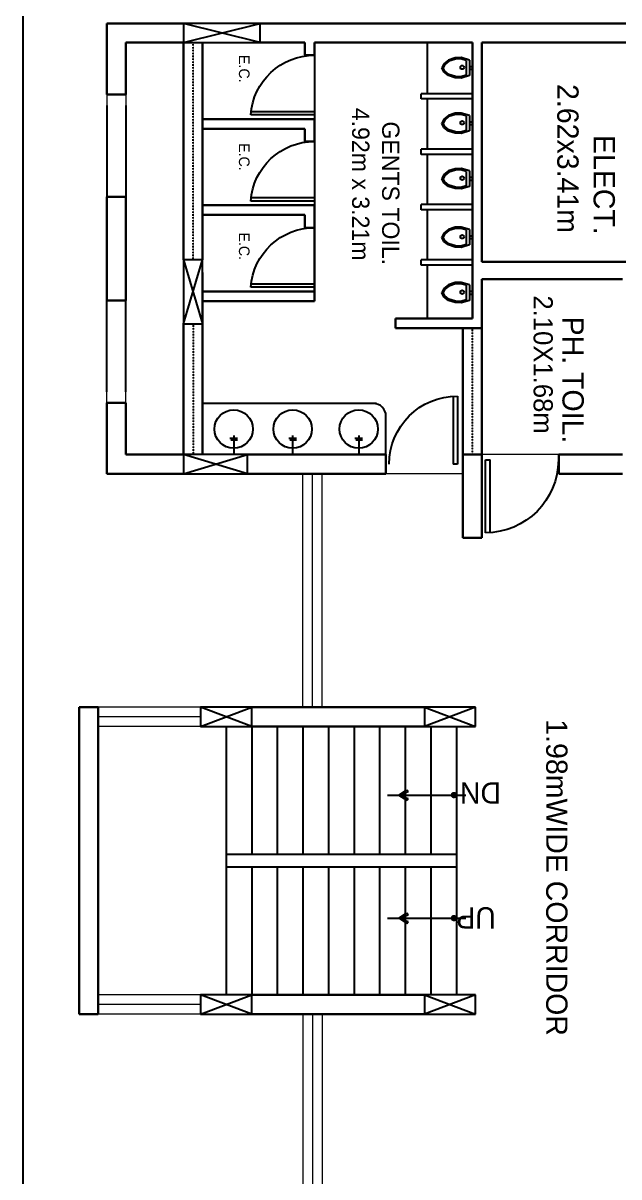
# Model space of a CAD drawing. Header units: millimetres. Extents: x 148480 to 578986, y 39883 to 155062.
# Drawn here: x 217004 to 224109, y 98393 to 112159 of the extents above; entities that cross this region are included whole.
import ezdxf

# ---------------------------------------------------------------- set-up
doc = ezdxf.new("R2010")
doc.units = ezdxf.units.MM
doc.linetypes.add('CENTER', pattern=[2, 1.25, -0.25, 0.25, -0.25])
doc.linetypes.add('HIDDEN', pattern=[0.375, 0.25, -0.125])
for name, color, linetype in [('1', 8, 'Continuous'), ('15', 9, 'Continuous'), ('20', 5, 'Continuous'), ('CEN', 252, 'CENTER'), ('CONC-WALL', 1, 'Continuous'), ('doors', 9, 'Continuous'), ('fittings', 9, 'Continuous'), ('Layer4', 6, 'Continuous'), ('lines', 13, 'Continuous'), ('TEXT', 250, 'Continuous'), ('TOI', 143, 'Continuous')]:
    doc.layers.add(name, color=color, linetype=linetype)
doc.layers.add('glass', color=7, linetype='Continuous', lineweight=0, true_color=0x0000d6)
doc.styles.add('cg', font='GOTHIC.TTF', dxfattribs={"height": 0.5})

# ---------------------------------------------------------------- blocks, each defined once
blk = doc.blocks.new('GFC1')
at = {"color": 8}
for p, q in [((294118, 103935), (294211, 103998)), ((294118, 103935), (294211, 103998)), ((294118, 103935), (294228, 103976)), ((294118, 103935), (294228, 103976)), ((294118, 103935), (294228, 103894)), ((294118, 103935), (294211, 103873)), ((294118, 103935), (294228, 103894)), ((294118, 103935), (294211, 103873)), ((294211, 103998), (294228, 103976)), ((294211, 103998), (294228, 103976)), ((294211, 103873), (294228, 103894)), ((294211, 103873), (294228, 103894)), ((294118, 102467), (294211, 102529)), ((294118, 102467), (294211, 102529)), ((294118, 102467), (294228, 102507)), ((294118, 102467), (294228, 102507)), ((294118, 102467), (294228, 102426)), ((294118, 102467), (294211, 102404)), ((294118, 102467), (294228, 102426)), ((294118, 102467), (294211, 102404)), ((294211, 102529), (294228, 102507)), ((294211, 102529), (294228, 102507)), ((294211, 102404), (294228, 102426)), ((294211, 102404), (294228, 102426))]:
    blk.add_line(p, q, dxfattribs=at)
at = {"layer": '1', "color": 8, "linetype": 'Continuous'}
for p, q in [((294460, 112303), (294460, 112907)), ((294460, 112303), (294460, 112907)), ((294460, 111642), (294460, 112240)), ((294460, 111642), (294460, 112240)), ((294460, 110982), (294460, 111579)), ((294460, 110982), (294460, 111579)), ((294460, 110321), (294460, 110918)), ((294460, 110321), (294460, 110918)), ((294460, 109622), (294460, 110257)), ((294460, 109622), (294460, 110257))]:
    blk.add_line(p, q, dxfattribs=at)
at = {"layer": '1', "color": 8, "ltscale": 5}
for p, q in [((293113, 112762), (293113, 111999)), ((293113, 112762), (293113, 111999)), ((293113, 111734), (293113, 110971)), ((293113, 111734), (293113, 110971))]:
    blk.add_line(p, q, dxfattribs=at)
at = {"layer": '15', "color": 8, "linetype": 'Continuous'}
for p, q in [((290635, 112164), (290635, 110944)), ((290635, 112164), (290635, 110944)), ((290863, 112164), (290863, 110944)), ((290863, 112164), (290863, 110944)), ((290635, 108747), (290635, 109967)), ((290635, 108747), (290635, 109967)), ((290863, 108747), (290863, 109967)), ((290863, 108747), (290863, 109967)), ((292148, 108224), (292148, 107997)), ((292148, 108224), (292148, 107997)), ((292851, 108224), (292851, 107997)), ((292851, 108224), (292851, 107997)), ((293639, 108224), (293639, 107997)), ((293639, 108224), (293639, 107997)), ((292103, 108194), (292194, 108194)), ((292103, 108194), (292194, 108194)), ((292114, 108175), (292192, 108175)), ((292114, 108175), (292192, 108175)), ((292806, 108194), (292897, 108194)), ((292806, 108194), (292897, 108194)), ((292817, 108175), (292895, 108175)), ((292817, 108175), (292895, 108175)), ((293594, 108194), (293685, 108194)), ((293594, 108194), (293685, 108194)), ((293605, 108175), (293683, 108175)), ((293605, 108175), (293683, 108175))]:
    blk.add_line(p, q, dxfattribs=at)
for centre in [(292148, 108302), (292148, 108302), (292851, 108302), (292851, 108302), (293639, 108302), (293639, 108302)]:
    blk.add_circle(centre, 229, dxfattribs=at)
at = {"layer": '20', "color": 8, "linetype": 'HIDDEN', "ltscale": 0.2}
for p, q in [((291664, 110321), (291664, 112913)), ((291664, 110321), (291664, 112913)), ((291664, 109558), (291664, 107997)), ((291664, 109558), (291664, 107997)), ((294994, 107997), (294994, 109507)), ((294994, 107997), (294994, 109507))]:
    blk.add_line(p, q, dxfattribs=at)
at = {"layer": '20', "color": 8, "linetype": 'Continuous'}
for p, q in [((294994, 112303), (294384, 112303)), ((294384, 112240), (294384, 112303)), ((294384, 112240), (294384, 112303)), ((294994, 112303), (294384, 112303)), ((294994, 112240), (294384, 112240)), ((294994, 112240), (294384, 112240)), ((294994, 111642), (294384, 111642)), ((294384, 111579), (294384, 111642)), ((294384, 111579), (294384, 111642)), ((294994, 111642), (294384, 111642)), ((294994, 111579), (294384, 111579)), ((294994, 111579), (294384, 111579)), ((294994, 110982), (294384, 110982)), ((294384, 110918), (294384, 110982)), ((294384, 110918), (294384, 110982)), ((294994, 110982), (294384, 110982)), ((294994, 110918), (294384, 110918)), ((294994, 110918), (294384, 110918)), ((294994, 110321), (294384, 110321)), ((294384, 110257), (294384, 110321)), ((294384, 110257), (294384, 110321)), ((294994, 110321), (294384, 110321)), ((294994, 110257), (294384, 110257)), ((294994, 110257), (294384, 110257))]:
    blk.add_line(p, q, dxfattribs=at)
at = {"layer": 'CEN', "color": 8, "linetype": 'Continuous'}
for p, q in [((292465, 112913), (291550, 113142)), ((291550, 112913), (292465, 113142)), ((292465, 113142), (291550, 113142)), ((291550, 113142), (291550, 112913)), ((292465, 112913), (291550, 113142)), ((291550, 112913), (292465, 113142)), ((292465, 113142), (291550, 113142)), ((291550, 113142), (291550, 112913)), ((292465, 112913), (291550, 113142)), ((291550, 112913), (292465, 113142)), ((292465, 113142), (291550, 113142)), ((291550, 113142), (291550, 112913)), ((292465, 112913), (291550, 113142)), ((291550, 112913), (292465, 113142)), ((292465, 113142), (291550, 113142)), ((291550, 113142), (291550, 112913)), ((292465, 112913), (292465, 113142)), ((292465, 112913), (292465, 113142)), ((292465, 112913), (292465, 113142)), ((292465, 112913), (292465, 113142)), ((291550, 112913), (292465, 112913)), ((291550, 112913), (292465, 112913)), ((291550, 112913), (292465, 112913)), ((291550, 112913), (292465, 112913)), ((291550, 109558), (291778, 110321)), ((291550, 110321), (291778, 109558)), ((291550, 110321), (291550, 109558)), ((291778, 110321), (291550, 110321)), ((291550, 109558), (291778, 110321)), ((291550, 110321), (291778, 109558)), ((291550, 110321), (291550, 109558)), ((291778, 110321), (291550, 110321)), ((291550, 109558), (291778, 110321)), ((291550, 110321), (291778, 109558)), ((291550, 110321), (291550, 109558)), ((291778, 110321), (291550, 110321)), ((291550, 109558), (291778, 110321)), ((291550, 110321), (291778, 109558)), ((291550, 110321), (291550, 109558)), ((291778, 110321), (291550, 110321)), ((291778, 109558), (291778, 110321)), ((291778, 109558), (291778, 110321)), ((291778, 109558), (291778, 110321)), ((291778, 109558), (291778, 110321)), ((291550, 109558), (291778, 109558)), ((291550, 109558), (291778, 109558)), ((291550, 109558), (291778, 109558)), ((291550, 109558), (291778, 109558)), ((292312, 107769), (291550, 107997)), ((291550, 107769), (292312, 107997)), ((292312, 107997), (291550, 107997)), ((291550, 107997), (291550, 107769)), ((292312, 107769), (291550, 107997)), ((291550, 107769), (292312, 107997)), ((292312, 107997), (291550, 107997)), ((291550, 107997), (291550, 107769)), ((292312, 107769), (291550, 107997)), ((291550, 107769), (292312, 107997)), ((292312, 107997), (291550, 107997)), ((291550, 107997), (291550, 107769)), ((292312, 107769), (291550, 107997)), ((291550, 107769), (292312, 107997)), ((292312, 107997), (291550, 107997)), ((291550, 107997), (291550, 107769)), ((292312, 107769), (292312, 107997)), ((292312, 107769), (292312, 107997)), ((292312, 107769), (292312, 107997)), ((292312, 107769), (292312, 107997)), ((291550, 107769), (292312, 107769)), ((291550, 107769), (292312, 107769)), ((291550, 107769), (292312, 107769)), ((291550, 107769), (292312, 107769)), ((292363, 104755), (291753, 104983)), ((291753, 104755), (292363, 104983)), ((292363, 104983), (291753, 104983)), ((291753, 104983), (291753, 104755)), ((292363, 104755), (291753, 104983)), ((291753, 104755), (292363, 104983)), ((292363, 104983), (291753, 104983)), ((291753, 104983), (291753, 104755)), ((292363, 104755), (292363, 104983)), ((292363, 104755), (292363, 104983)), ((294422, 104983), (295032, 104755)), ((295032, 104983), (294422, 104755)), ((295032, 104983), (294422, 104983)), ((294422, 104983), (294422, 104755)), ((294422, 104983), (295032, 104755)), ((295032, 104983), (294422, 104755)), ((295032, 104983), (294422, 104983)), ((294422, 104983), (294422, 104755)), ((295032, 104755), (295032, 104983)), ((295032, 104755), (295032, 104983)), ((291753, 104755), (292363, 104755)), ((291753, 104755), (292363, 104755)), ((294422, 104755), (295032, 104755)), ((294422, 104755), (295032, 104755)), ((292363, 101323), (291753, 101552)), ((291753, 101323), (292363, 101552)), ((292363, 101552), (291753, 101552)), ((291753, 101552), (291753, 101323)), ((292363, 101323), (291753, 101552)), ((291753, 101323), (292363, 101552)), ((292363, 101552), (291753, 101552)), ((291753, 101552), (291753, 101323)), ((292363, 101323), (292363, 101552)), ((292363, 101323), (292363, 101552)), ((294422, 101552), (295032, 101323)), ((295032, 101552), (294422, 101323)), ((295032, 101552), (294422, 101552)), ((294422, 101552), (294422, 101323)), ((294422, 101552), (295032, 101323)), ((295032, 101552), (294422, 101323)), ((295032, 101552), (294422, 101552)), ((294422, 101552), (294422, 101323)), ((295032, 101323), (295032, 101552)), ((295032, 101323), (295032, 101552)), ((291753, 101323), (292363, 101323)), ((291753, 101323), (292363, 101323)), ((294422, 101323), (295032, 101323)), ((294422, 101323), (295032, 101323))]:
    blk.add_line(p, q, dxfattribs=at)
at = {"layer": 'CONC-WALL', "color": 8, "linetype": 'Continuous', "lineweight": 30}
for p, q in [((290635, 113142), (290635, 112294)), ((290635, 113142), (290635, 112294)), ((291550, 113142), (290635, 113142)), ((291550, 113142), (290635, 113142)), ((291550, 113142), (290635, 113142)), ((291550, 113142), (290635, 113142)), ((291550, 113142), (290635, 113142)), ((291550, 113142), (290635, 113142)), ((291550, 113142), (290635, 113142)), ((291550, 113142), (290635, 113142)), ((290635, 113142), (290635, 112294)), ((290635, 113142), (290635, 112294)), ((298463, 113142), (292465, 113142)), ((298463, 113142), (292465, 113142)), ((290863, 112913), (290863, 112294)), ((290863, 112913), (290863, 112294)), ((291550, 112913), (290863, 112913)), ((290863, 112913), (290863, 112294)), ((290863, 112913), (290863, 112294)), ((291550, 110321), (291550, 112913)), ((291550, 110321), (291550, 112913)), ((291778, 110321), (291778, 112913)), ((291778, 110321), (291778, 112913)), ((292998, 112913), (292465, 112913)), ((292998, 112913), (292465, 112913)), ((292998, 112762), (292998, 112913)), ((292998, 112762), (292998, 112913)), ((294994, 112913), (293113, 112913)), ((293113, 112762), (293113, 112913)), ((293113, 112762), (293113, 112913)), ((294994, 112913), (293113, 112913)), ((294994, 112913), (294994, 109622)), ((294994, 112913), (294994, 109622)), ((298463, 112913), (295108, 112913)), ((295108, 112913), (295108, 110295)), ((295108, 112913), (295108, 110295)), ((298463, 112913), (295108, 112913)), ((292998, 112762), (293113, 112762)), ((292998, 112762), (293113, 112762)), ((290635, 112294), (290863, 112294)), ((290635, 112294), (290863, 112294)), ((290635, 112294), (290863, 112294)), ((290635, 112294), (290863, 112294)), ((291778, 111999), (293113, 111999)), ((291778, 111999), (293113, 111999)), ((293113, 111734), (293113, 111999)), ((293113, 111734), (293113, 111999)), ((291778, 111885), (292998, 111885)), ((291778, 111885), (292998, 111885)), ((292998, 111734), (292998, 111885)), ((292998, 111734), (292998, 111885)), ((293113, 111734), (292998, 111734)), ((293113, 111734), (292998, 111734)), ((290635, 111074), (290635, 109836)), ((290635, 111074), (290863, 111074)), ((290635, 111074), (290635, 109836)), ((290635, 111074), (290863, 111074)), ((290635, 111074), (290863, 111074)), ((290635, 111074), (290635, 109836)), ((290635, 111074), (290863, 111074)), ((290635, 111074), (290635, 109836)), ((290863, 111074), (290863, 109836)), ((290863, 111074), (290863, 109836)), ((290863, 111074), (290863, 109836)), ((290863, 111074), (290863, 109836)), ((293113, 110971), (291778, 110971)), ((293113, 110971), (291778, 110971)), ((293113, 110704), (293113, 110971)), ((293113, 110704), (293113, 110971)), ((292998, 110857), (291778, 110857)), ((292998, 110857), (291778, 110857)), ((292998, 110704), (292998, 110857)), ((292998, 110704), (292998, 110857)), ((293113, 110704), (292998, 110704)), ((293113, 110704), (292998, 110704)), ((293113, 110704), (293113, 109942)), ((293113, 110704), (293113, 109942)), ((297548, 110295), (295108, 110295)), ((297548, 110295), (295108, 110295)), ((291778, 107997), (291778, 110168)), ((291778, 107997), (291778, 110168)), ((295108, 110092), (295108, 109507)), ((296786, 110092), (295108, 110092)), ((296786, 110092), (295108, 110092)), ((295108, 110092), (295108, 109507)), ((293113, 109942), (291778, 109942)), ((293113, 109942), (291778, 109942)), ((293113, 109827), (293113, 109942)), ((293113, 109827), (293113, 109942)), ((290635, 109836), (290863, 109836)), ((290635, 109836), (290863, 109836)), ((290635, 109836), (290863, 109836)), ((290635, 109836), (290863, 109836)), ((293113, 109827), (291778, 109827)), ((293113, 109827), (291778, 109827)), ((294994, 109622), (294079, 109622)), ((294079, 109622), (294079, 109507)), ((294079, 109622), (294079, 109507)), ((294994, 109622), (294079, 109622)), ((291550, 107997), (291550, 109558)), ((291550, 107997), (291550, 109558)), ((295108, 109507), (294079, 109507)), ((295108, 109507), (294079, 109507)), ((294879, 107997), (294879, 109507)), ((294879, 107997), (294879, 109507)), ((295108, 107997), (295108, 109507)), ((295108, 107997), (295108, 109507)), ((290635, 108616), (290635, 107769)), ((290635, 108616), (290635, 107769)), ((290635, 108616), (290863, 108616)), ((290635, 108616), (290863, 108616)), ((290635, 108616), (290635, 107769)), ((290635, 108616), (290635, 107769)), ((290635, 108616), (290863, 108616)), ((290635, 108616), (290863, 108616)), ((290863, 108616), (290863, 107997)), ((290863, 108616), (290863, 107997)), ((290863, 108616), (290863, 107997)), ((290863, 108616), (290863, 107997)), ((291550, 107997), (290863, 107997)), ((291550, 107997), (290863, 107997)), ((291550, 107997), (290863, 107997)), ((291550, 107997), (290863, 107997)), ((293964, 107997), (292312, 107997)), ((293964, 107997), (292312, 107997)), ((293964, 107997), (293964, 107769)), ((293964, 107997), (293964, 107769)), ((294879, 107997), (294879, 107006)), ((295108, 107997), (294879, 107997)), ((295108, 107997), (294879, 107997)), ((294879, 107997), (294879, 107006)), ((295108, 107997), (295108, 107006)), ((295108, 107997), (295108, 107006)), ((296786, 107997), (296023, 107997)), ((296023, 107997), (296023, 107769)), ((296023, 107997), (296023, 107769)), ((296786, 107997), (296023, 107997)), ((291550, 107769), (290635, 107769)), ((291550, 107769), (290635, 107769)), ((291550, 107769), (290635, 107769)), ((291550, 107769), (290635, 107769)), ((293964, 107769), (292312, 107769)), ((293964, 107769), (292312, 107769)), ((296786, 107769), (296023, 107769)), ((296786, 107769), (296023, 107769)), ((294879, 107006), (295108, 107006)), ((294879, 107006), (295108, 107006)), ((290304, 104983), (290304, 101323)), ((290533, 104983), (290304, 104983)), ((290533, 104983), (290533, 101323)), ((294422, 104983), (292363, 104983)), ((294422, 104983), (292363, 104983)), ((290533, 104755), (290533, 101552)), ((294422, 104755), (292363, 104755)), ((294422, 104755), (292363, 104755)), ((294422, 101552), (292363, 101552)), ((294422, 101552), (292363, 101552)), ((290533, 101323), (290304, 101323)), ((294422, 101323), (292363, 101323)), ((294422, 101323), (292363, 101323))]:
    blk.add_line(p, q, dxfattribs=at)
at = {"layer": 'DEFPOINTS', "color": 8, "linetype": 'Continuous'}
blk.add_lwpolyline([(330909, 62387), (289637, 62387), (289637, 144737), (330909, 144737)], close=True, dxfattribs=at)
at = {"layer": 'doors', "color": 8, "linetype": 'Continuous'}
for p, q in [((293113, 112088), (292356, 112088)), ((293113, 112088), (292356, 112088)), ((293113, 112088), (293113, 112050)), ((293113, 112088), (293113, 112050)), ((293113, 112050), (292352, 112050)), ((293113, 112050), (292352, 112050)), ((293113, 111022), (292352, 111022)), ((293113, 111022), (292352, 111022)), ((293113, 111060), (292356, 111060)), ((293113, 111060), (292356, 111060)), ((293113, 111060), (293113, 111022)), ((293113, 111060), (293113, 111022)), ((293113, 109993), (292352, 109993)), ((293113, 109993), (292352, 109993)), ((293113, 110031), (292356, 110031)), ((293113, 110031), (292356, 110031)), ((293113, 110031), (293113, 109993)), ((293113, 110031), (293113, 109993)), ((294765, 108695), (294765, 107883)), ((294765, 108695), (294765, 107883)), ((294816, 108696), (294816, 107883)), ((294816, 108696), (294816, 107883)), ((295151, 107065), (295151, 107933)), ((295151, 107933), (295205, 107933)), ((295151, 107065), (295151, 107933)), ((295151, 107933), (295205, 107933)), ((295205, 107067), (295205, 107933)), ((295205, 107067), (295205, 107933)), ((294816, 107883), (294765, 107883)), ((294816, 107883), (294765, 107883))]:
    blk.add_line(p, q, dxfattribs=at)
at = {"layer": 'doors', "color": 8, "linetype": 'Continuous', "extrusion": (0, 0, -1)}
for centre, major_axis, start_param, end_param in [((293113, 111999), (0, 763), 4.779105, 6.283185), ((293113, 111999), (0, 763), 4.779105, 6.283185), ((293113, 110971), (0, 763), 4.779105, 6.283185), ((293113, 110971), (0, 763), 4.779105, 6.283185), ((293113, 109942), (0, 763), 4.779105, 6.283185), ((293113, 109942), (0, 763), 4.779105, 6.283185), ((294816, 107883), (-813, 0), 0, 1.570796), ((294816, 107883), (-813, 0), 0, 1.570796), ((294816, 107883), (-813, 0), 0, 1.570796), ((294816, 107883), (-813, 0), 0, 1.570796), ((295151, 107933), (868, 0), 0, 1.570796), ((295151, 107933), (868, 0), 0, 1.570796), ((295151, 107933), (868, 0), 0, 1.570796), ((295151, 107933), (868, 0), 0, 1.570796)]:
    blk.add_ellipse(centre, major_axis=major_axis, ratio=1, start_param=start_param, end_param=end_param, dxfattribs=at)
at = {"layer": 'fittings', "color": 8, "linetype": 'Continuous'}
for p, q in [((294653, 112661, -32), (294629, 112611, -32)), ((294653, 112661, -32), (294629, 112611, -32)), ((294653, 112562, -32), (294629, 112611, -32)), ((294653, 112562, -32), (294629, 112611, -32)), ((294666, 112650, -32), (294647, 112611, -32)), ((294666, 112650, -32), (294647, 112611, -32)), ((294666, 112572, -32), (294647, 112611, -32)), ((294666, 112572, -32), (294647, 112611, -32)), ((294708, 112704, -32), (294653, 112661, -32)), ((294708, 112704, -32), (294653, 112661, -32)), ((294715, 112689, -32), (294666, 112650, -32)), ((294715, 112689, -32), (294666, 112650, -32)), ((294789, 112730, -32), (294708, 112704, -32)), ((294789, 112730, -32), (294708, 112704, -32)), ((294792, 112714, -32), (294715, 112689, -32)), ((294792, 112714, -32), (294715, 112689, -32)), ((294859, 112733, -32), (294789, 112730, -32)), ((294859, 112733, -32), (294789, 112730, -32)), ((294857, 112717, -32), (294792, 112714, -32)), ((294857, 112717, -32), (294792, 112714, -32)), ((294920, 112698, -32), (294857, 112717, -32)), ((294920, 112698, -32), (294857, 112717, -32)), ((294958, 112704, -32), (294859, 112733, -32)), ((294958, 112704, -32), (294859, 112733, -32)), ((294920, 112698, -32), (294920, 112524, -32)), ((294920, 112698, -32), (294920, 112524, -32)), ((294958, 112704, -32), (294958, 112518, -32)), ((294958, 112704, -32), (294958, 112518, -32)), ((294958, 112627), (294994, 112627)), ((294958, 112627), (294994, 112627)), ((294708, 112518, -32), (294653, 112562, -32)), ((294708, 112518, -32), (294653, 112562, -32)), ((294715, 112533, -32), (294666, 112572, -32)), ((294715, 112533, -32), (294666, 112572, -32)), ((294789, 112492, -32), (294708, 112518, -32)), ((294789, 112492, -32), (294708, 112518, -32)), ((294792, 112508, -32), (294715, 112533, -32)), ((294792, 112508, -32), (294715, 112533, -32)), ((294859, 112489, -32), (294789, 112492, -32)), ((294859, 112489, -32), (294789, 112492, -32)), ((294857, 112505, -32), (294792, 112508, -32)), ((294857, 112505, -32), (294792, 112508, -32)), ((294920, 112524, -32), (294857, 112505, -32)), ((294920, 112524, -32), (294857, 112505, -32)), ((294958, 112518, -32), (294859, 112489, -32)), ((294958, 112518, -32), (294859, 112489, -32)), ((294958, 112595), (294994, 112595)), ((294958, 112595), (294994, 112595)), ((294789, 112069, -32), (294708, 112043, -32)), ((294789, 112069, -32), (294708, 112043, -32)), ((294859, 112072, -32), (294789, 112069, -32)), ((294859, 112072, -32), (294789, 112069, -32)), ((294958, 112043, -32), (294859, 112072, -32)), ((294958, 112043, -32), (294859, 112072, -32)), ((294653, 112000, -32), (294629, 111950, -32)), ((294653, 112000, -32), (294629, 111950, -32)), ((294653, 111901, -32), (294629, 111950, -32)), ((294653, 111901, -32), (294629, 111950, -32)), ((294666, 111989, -32), (294647, 111950, -32)), ((294666, 111989, -32), (294647, 111950, -32)), ((294666, 111911, -32), (294647, 111950, -32)), ((294666, 111911, -32), (294647, 111950, -32)), ((294708, 112043, -32), (294653, 112000, -32)), ((294708, 112043, -32), (294653, 112000, -32)), ((294715, 112029, -32), (294666, 111989, -32)), ((294715, 112029, -32), (294666, 111989, -32)), ((294792, 112053, -32), (294715, 112029, -32)), ((294792, 112053, -32), (294715, 112029, -32)), ((294857, 112056, -32), (294792, 112053, -32)), ((294857, 112056, -32), (294792, 112053, -32)), ((294920, 112037, -32), (294857, 112056, -32)), ((294920, 112037, -32), (294857, 112056, -32)), ((294920, 112037, -32), (294920, 111863, -32)), ((294920, 112037, -32), (294920, 111863, -32)), ((294958, 112043, -32), (294958, 111858, -32)), ((294958, 112043, -32), (294958, 111858, -32)), ((294958, 111967), (294994, 111967)), ((294958, 111967), (294994, 111967)), ((294958, 111934), (294994, 111934)), ((294958, 111934), (294994, 111934)), ((294708, 111857, -32), (294653, 111901, -32)), ((294708, 111857, -32), (294653, 111901, -32)), ((294715, 111872, -32), (294666, 111911, -32)), ((294715, 111872, -32), (294666, 111911, -32)), ((294789, 111831, -32), (294708, 111857, -32)), ((294789, 111831, -32), (294708, 111857, -32)), ((294792, 111847, -32), (294715, 111872, -32)), ((294792, 111847, -32), (294715, 111872, -32)), ((294859, 111828, -32), (294789, 111831, -32)), ((294859, 111828, -32), (294789, 111831, -32)), ((294857, 111845, -32), (294792, 111847, -32)), ((294857, 111845, -32), (294792, 111847, -32)), ((294920, 111863, -32), (294857, 111845, -32)), ((294920, 111863, -32), (294857, 111845, -32)), ((294958, 111858, -32), (294859, 111828, -32)), ((294958, 111858, -32), (294859, 111828, -32)), ((294708, 111382, -32), (294653, 111339, -32)), ((294708, 111382, -32), (294653, 111339, -32)), ((294789, 111408, -32), (294708, 111382, -32)), ((294789, 111408, -32), (294708, 111382, -32)), ((294792, 111392, -32), (294715, 111368, -32)), ((294792, 111392, -32), (294715, 111368, -32)), ((294859, 111411, -32), (294789, 111408, -32)), ((294859, 111411, -32), (294789, 111408, -32)), ((294857, 111395, -32), (294792, 111392, -32)), ((294857, 111395, -32), (294792, 111392, -32)), ((294920, 111376, -32), (294857, 111395, -32)), ((294920, 111376, -32), (294857, 111395, -32)), ((294958, 111382, -32), (294859, 111411, -32)), ((294958, 111382, -32), (294859, 111411, -32)), ((294920, 111376, -32), (294920, 111203, -32)), ((294920, 111376, -32), (294920, 111203, -32)), ((294958, 111382, -32), (294958, 111197, -32)), ((294958, 111382, -32), (294958, 111197, -32)), ((294653, 111339, -32), (294629, 111289, -32)), ((294653, 111339, -32), (294629, 111289, -32)), ((294653, 111240, -32), (294629, 111289, -32)), ((294653, 111240, -32), (294629, 111289, -32)), ((294666, 111328, -32), (294647, 111289, -32)), ((294666, 111328, -32), (294647, 111289, -32)), ((294666, 111250, -32), (294647, 111289, -32)), ((294666, 111250, -32), (294647, 111289, -32)), ((294708, 111197, -32), (294653, 111240, -32)), ((294708, 111197, -32), (294653, 111240, -32)), ((294715, 111368, -32), (294666, 111328, -32)), ((294715, 111368, -32), (294666, 111328, -32)), ((294715, 111211, -32), (294666, 111250, -32)), ((294715, 111211, -32), (294666, 111250, -32)), ((294958, 111306), (294994, 111306)), ((294958, 111306), (294994, 111306)), ((294958, 111273), (294994, 111273)), ((294958, 111273), (294994, 111273)), ((294789, 111170, -32), (294708, 111197, -32)), ((294789, 111170, -32), (294708, 111197, -32)), ((294792, 111187, -32), (294715, 111211, -32)), ((294792, 111187, -32), (294715, 111211, -32)), ((294859, 111167, -32), (294789, 111170, -32)), ((294859, 111167, -32), (294789, 111170, -32)), ((294857, 111184, -32), (294792, 111187, -32)), ((294857, 111184, -32), (294792, 111187, -32)), ((294920, 111203, -32), (294857, 111184, -32)), ((294920, 111203, -32), (294857, 111184, -32)), ((294958, 111197, -32), (294859, 111167, -32)), ((294958, 111197, -32), (294859, 111167, -32)), ((294708, 110683, -32), (294653, 110640, -32)), ((294708, 110683, -32), (294653, 110640, -32)), ((294789, 110710, -32), (294708, 110683, -32)), ((294789, 110710, -32), (294708, 110683, -32)), ((294792, 110693, -32), (294715, 110669, -32)), ((294792, 110693, -32), (294715, 110669, -32)), ((294859, 110712, -32), (294789, 110710, -32)), ((294859, 110712, -32), (294789, 110710, -32)), ((294857, 110696, -32), (294792, 110693, -32)), ((294857, 110696, -32), (294792, 110693, -32)), ((294920, 110677, -32), (294857, 110696, -32)), ((294920, 110677, -32), (294857, 110696, -32)), ((294958, 110683, -32), (294859, 110712, -32)), ((294958, 110683, -32), (294859, 110712, -32)), ((294958, 110683, -32), (294958, 110498, -32)), ((294958, 110683, -32), (294958, 110498, -32)), ((294653, 110640, -32), (294629, 110590, -32)), ((294653, 110640, -32), (294629, 110590, -32)), ((294653, 110541, -32), (294629, 110590, -32)), ((294653, 110541, -32), (294629, 110590, -32)), ((294666, 110630, -32), (294647, 110590, -32)), ((294666, 110630, -32), (294647, 110590, -32)), ((294666, 110551, -32), (294647, 110590, -32)), ((294666, 110551, -32), (294647, 110590, -32)), ((294715, 110669, -32), (294666, 110630, -32)), ((294715, 110669, -32), (294666, 110630, -32)), ((294715, 110512, -32), (294666, 110551, -32)), ((294715, 110512, -32), (294666, 110551, -32)), ((294920, 110677, -32), (294920, 110504, -32)), ((294920, 110677, -32), (294920, 110504, -32)), ((294958, 110607), (294994, 110607)), ((294958, 110607), (294994, 110607)), ((294958, 110574), (294994, 110574)), ((294958, 110574), (294994, 110574)), ((294708, 110498, -32), (294653, 110541, -32)), ((294708, 110498, -32), (294653, 110541, -32)), ((294789, 110471, -32), (294708, 110498, -32)), ((294789, 110471, -32), (294708, 110498, -32)), ((294792, 110488, -32), (294715, 110512, -32)), ((294792, 110488, -32), (294715, 110512, -32)), ((294859, 110468, -32), (294789, 110471, -32)), ((294859, 110468, -32), (294789, 110471, -32)), ((294857, 110485, -32), (294792, 110488, -32)), ((294857, 110485, -32), (294792, 110488, -32)), ((294920, 110504, -32), (294857, 110485, -32)), ((294920, 110504, -32), (294857, 110485, -32)), ((294958, 110498, -32), (294859, 110468, -32)), ((294958, 110498, -32), (294859, 110468, -32)), ((294708, 110023, -32), (294653, 109979, -32)), ((294708, 110023, -32), (294653, 109979, -32)), ((294715, 110008, -32), (294666, 109969, -32)), ((294715, 110008, -32), (294666, 109969, -32)), ((294789, 110049, -32), (294708, 110023, -32)), ((294789, 110049, -32), (294708, 110023, -32)), ((294792, 110033, -32), (294715, 110008, -32)), ((294792, 110033, -32), (294715, 110008, -32)), ((294859, 110052, -32), (294789, 110049, -32)), ((294859, 110052, -32), (294789, 110049, -32)), ((294857, 110035, -32), (294792, 110033, -32)), ((294857, 110035, -32), (294792, 110033, -32)), ((294920, 110017, -32), (294857, 110035, -32)), ((294920, 110017, -32), (294857, 110035, -32)), ((294958, 110022, -32), (294859, 110052, -32)), ((294958, 110022, -32), (294859, 110052, -32)), ((294920, 110017, -32), (294920, 109843, -32)), ((294920, 110017, -32), (294920, 109843, -32)), ((294958, 110022, -32), (294958, 109837, -32)), ((294958, 110022, -32), (294958, 109837, -32)), ((294653, 109979, -32), (294629, 109930, -32)), ((294653, 109979, -32), (294629, 109930, -32)), ((294653, 109880, -32), (294629, 109930, -32)), ((294653, 109880, -32), (294629, 109930, -32)), ((294666, 109969, -32), (294647, 109930, -32)), ((294666, 109969, -32), (294647, 109930, -32)), ((294666, 109891, -32), (294647, 109930, -32)), ((294666, 109891, -32), (294647, 109930, -32)), ((294708, 109837, -32), (294653, 109880, -32)), ((294708, 109837, -32), (294653, 109880, -32)), ((294715, 109851, -32), (294666, 109891, -32)), ((294715, 109851, -32), (294666, 109891, -32)), ((294958, 109946), (294994, 109946)), ((294958, 109946), (294994, 109946)), ((294958, 109913), (294994, 109913)), ((294958, 109913), (294994, 109913)), ((294789, 109811, -32), (294708, 109837, -32)), ((294789, 109811, -32), (294708, 109837, -32)), ((294792, 109827, -32), (294715, 109851, -32)), ((294792, 109827, -32), (294715, 109851, -32)), ((294859, 109808, -32), (294789, 109811, -32)), ((294859, 109808, -32), (294789, 109811, -32)), ((294857, 109824, -32), (294792, 109827, -32)), ((294857, 109824, -32), (294792, 109827, -32)), ((294920, 109843, -32), (294857, 109824, -32)), ((294920, 109843, -32), (294857, 109824, -32)), ((294958, 109837, -32), (294859, 109808, -32)), ((294958, 109837, -32), (294859, 109808, -32))]:
    blk.add_line(p, q, dxfattribs=at)
at = {"layer": 'fittings', "color": 8, "ltscale": 5}
for p, q in [((293850, 108607), (291778, 108607)), ((293850, 108607), (291778, 108607)), ((293964, 107997), (293964, 108455)), ((293964, 107997), (293964, 108455))]:
    blk.add_line(p, q, dxfattribs=at)
at = {"layer": 'fittings', "color": 8, "linetype": 'Continuous'}
for centre in [(294873, 112617, -32), (294873, 112617, -32), (294873, 111956, -32), (294873, 111956, -32), (294873, 111295, -32), (294873, 111295, -32), (294873, 110596, -32), (294873, 110596, -32), (294873, 109935, -32), (294873, 109935, -32)]:
    blk.add_circle(centre, 22.1, dxfattribs=at)
at = {"layer": 'fittings', "color": 8, "ltscale": 5}
blk.add_arc((293812, 108455), 152, 0, 90, dxfattribs=at)
blk.add_arc((293812, 108455), 152, 0, 90, dxfattribs=at)
at = {"layer": 'glass', "color": 8, "linetype": 'Continuous'}
for p, q in [((290635, 112294), (290635, 111074)), ((290635, 112294), (290635, 111074)), ((290635, 112294), (290635, 111074)), ((290635, 112294), (290635, 111074)), ((290863, 112294), (290863, 111074)), ((290863, 112294), (290863, 111074)), ((290863, 112294), (290863, 111074)), ((290863, 112294), (290863, 111074)), ((290635, 108616), (290635, 109836)), ((290635, 108616), (290635, 109836)), ((290635, 108616), (290635, 109836)), ((290635, 108616), (290635, 109836)), ((290863, 108616), (290863, 109836)), ((290863, 108616), (290863, 109836)), ((290863, 108616), (290863, 109836)), ((290863, 108616), (290863, 109836)), ((296023, 107997), (295108, 107997)), ((296023, 107997), (295108, 107997)), ((292973, 104983), (292973, 107769)), ((292973, 104983), (292973, 107769)), ((293087, 104983), (293087, 107769)), ((293087, 104983), (293087, 107769)), ((293202, 104983), (293202, 107769)), ((293202, 104983), (293202, 107769)), ((294879, 107769), (293964, 107769)), ((294879, 107769), (293964, 107769)), ((291753, 104983), (290533, 104983)), ((291753, 104983), (290533, 104983)), ((291753, 104869), (290533, 104869)), ((291753, 104869), (290533, 104869)), ((291753, 104755), (290533, 104755)), ((291753, 104755), (290533, 104755)), ((291753, 101552), (290533, 101552)), ((291753, 101552), (290533, 101552)), ((291753, 101438), (290533, 101438)), ((291753, 101438), (290533, 101438)), ((291753, 101323), (290533, 101323)), ((291753, 101323), (290533, 101323)), ((292973, 101323), (292973, 98538)), ((292973, 101323), (292973, 98538)), ((293087, 101323), (293087, 98538)), ((293087, 101323), (293087, 98538)), ((293202, 101323), (293202, 98538)), ((293202, 101323), (293202, 98538))]:
    blk.add_line(p, q, dxfattribs=at)
at = {"layer": 'lines', "color": 8, "linetype": 'Continuous'}
for p, q in [((293983, 103935), (294916, 103935)), ((293983, 103935), (294916, 103935)), ((293983, 102467), (294916, 102467)), ((293983, 102467), (294916, 102467))]:
    blk.add_line(p, q, dxfattribs=at)
at = {"layer": 'lines', "color": 8, "linetype": 'Continuous', "const_width": 38.1}
for points in [[(294793, 103935, 1), (294755, 103935, 1)], [(294793, 103935, 1), (294755, 103935, 1)], [(294793, 102467, 1), (294755, 102467, 1)], [(294793, 102467, 1), (294755, 102467, 1)]]:
    blk.add_lwpolyline(points, format="xyb", close=True, dxfattribs=at)
at = {"layer": 'TOI', "color": 8, "linetype": 'Continuous'}
for p, q in [((292058, 104755), (292058, 103230)), ((292058, 104755), (292058, 103230)), ((292058, 104755), (292058, 103230)), ((292058, 104755), (292058, 103230)), ((292363, 104755), (292363, 103230)), ((292363, 104755), (292363, 103230)), ((292668, 104755), (292668, 103230)), ((292668, 104755), (292668, 103230)), ((292973, 104755), (292973, 103230)), ((292973, 104755), (292973, 103230)), ((293278, 104755), (293278, 103230)), ((293278, 104755), (293278, 103230)), ((293583, 104755), (293583, 103230)), ((293583, 104755), (293583, 103230)), ((293888, 104755), (293888, 103230)), ((293888, 104755), (293888, 103230)), ((294193, 104755), (294193, 103230)), ((294193, 104755), (294193, 103230)), ((294498, 104755), (294498, 103230)), ((294498, 104755), (294498, 103230)), ((294803, 104755), (294803, 103230)), ((294803, 104755), (294803, 103230)), ((292058, 103230), (294803, 103230)), ((292058, 103230), (292058, 103077)), ((292058, 103230), (294803, 103230)), ((292058, 103230), (292058, 103077)), ((294803, 103230), (294803, 103077)), ((294803, 103230), (294803, 103077)), ((292058, 103077), (294803, 103077)), ((292058, 103077), (292058, 101552)), ((292058, 103077), (292058, 101552)), ((292058, 103077), (294803, 103077)), ((292058, 103077), (292058, 101552)), ((292058, 103077), (292058, 101552)), ((292363, 103077), (292363, 101552)), ((292363, 103077), (292363, 101552)), ((292668, 103077), (292668, 101552)), ((292668, 103077), (292668, 101552)), ((292973, 103077), (292973, 101552)), ((292973, 103077), (292973, 101552)), ((293278, 103077), (293278, 101552)), ((293278, 103077), (293278, 101552)), ((293583, 103077), (293583, 101552)), ((293583, 103077), (293583, 101552)), ((293888, 103077), (293888, 101552)), ((293888, 103077), (293888, 101552)), ((294193, 103077), (294193, 101552)), ((294193, 103077), (294193, 101552)), ((294498, 103077), (294498, 101552)), ((294498, 103077), (294498, 101552)), ((294803, 103077), (294803, 101552)), ((294803, 103077), (294803, 101552))]:
    blk.add_line(p, q, dxfattribs=at)
at = {"layer": 'TEXT', "color": 8, "style": 'cg'}
for s, height, rotation, p in [('E.C.', 127.1, 270, (292210, 112765)), ('E.C.', 127.1, 270, (292210, 112765)), ('2.62x3.41m', 254.2, 270, (296006, 112418)), ('4.92m x 3.21m', 205.88, 270, (293560, 112134)), ('GENTS TOIL.', 205.88, 270, (293918, 111972)), ('ELECT.', 254.2, 270, (296439, 111810)), ('E.C.', 127.1, 270, (292210, 111714)), ('E.C.', 127.1, 270, (292210, 111714)), ('E.C.', 127.1, 270, (292210, 110648)), ('E.C.', 127.1, 270, (292210, 110648)), ('2.10X1.68m', 228.8, 270, (295724, 109896)), ('PH. TOIL.', 254.2, 270, (296068, 109643)), ('PH. TOIL.', 254.2, 270, (296068, 109643)), ('1.98mWIDE CORRIDOR', 254.17, 270, (295874, 104839)), ('DN', 254.2, 180, (295336, 104086)), ('DN', 254.2, 180, (295336, 104086)), ('UP', 254.2, 180, (295274, 102597)), ('UP', 254.2, 180, (295274, 102597))]:
    blk.add_text(s, height=height, rotation=rotation, dxfattribs=at).set_placement(p)

msp = doc.modelspace()

# ---------------------------------------------------------------- block references
at = {"layer": 'Layer4', "linetype": 'Continuous', "rotation": 360}
msp.add_blockref('GFC1', (-72632.4, -986), dxfattribs=at)

doc.saveas('drawing.dxf')
